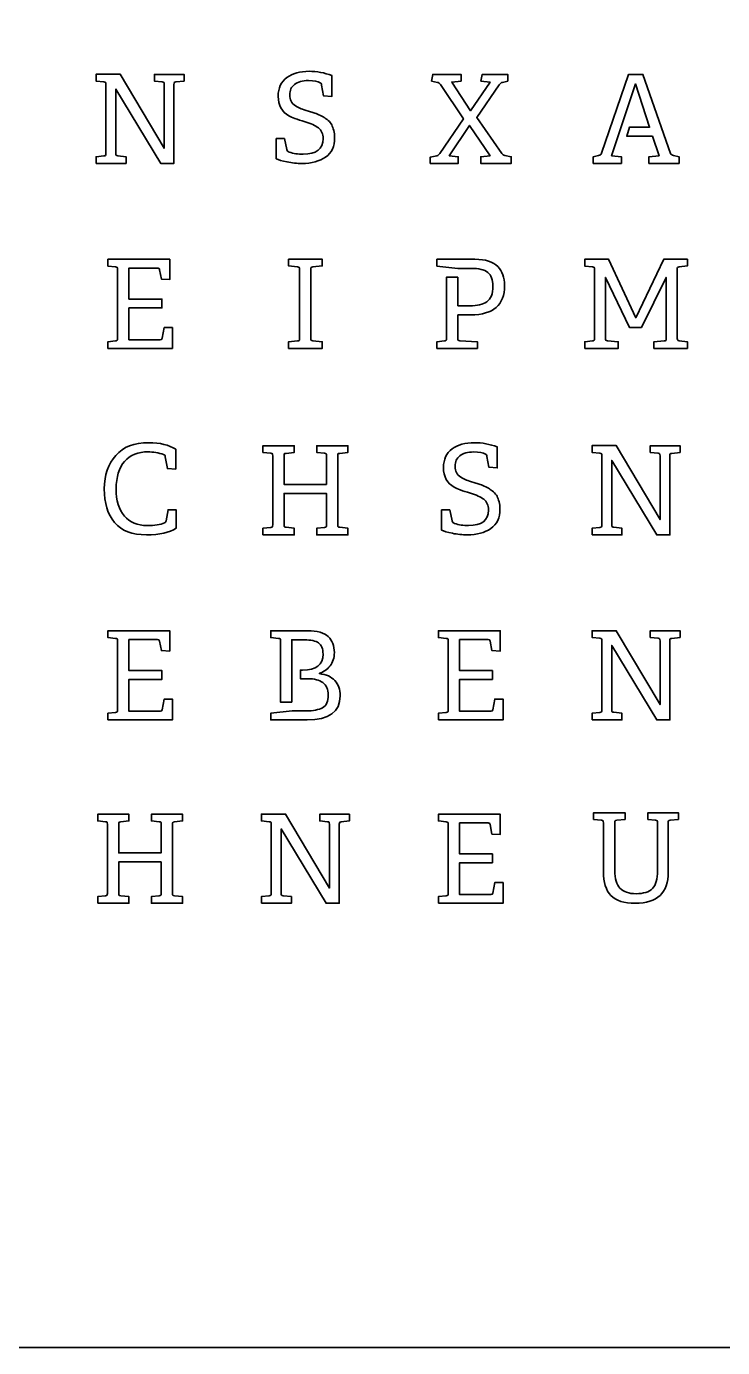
# Model space of a CAD drawing. Header units: inches. Extents: x 0 to 500, y 0 to 500.
# Drawn here: x 134.8 to 266.4, y 0 to 250 of the extents above; entities that cross this region are included whole.
import ezdxf

# ---------------------------------------------------------------- set-up
doc = ezdxf.new("R2010")
doc.units = ezdxf.units.IN
doc.header["$MEASUREMENT"] = 0
doc.layers.add('Layer 1', color=7, linetype='Continuous')

msp = doc.modelspace()

# ---------------------------------------------------------------- linework, layer by layer
at = {"layer": 'Layer 1', "color": 250, "lineweight": 35}
msp.add_lwpolyline([(0, 0), (500, 0), (500, 500), (0, 500), (0, 0)], dxfattribs=at)
for points, knots in [([(147.93, 224.07), (147.93, 224.07), (147.93, 225.33), (147.93, 225.33), (147.93, 225.33), (149.4, 225.49), (149.4, 225.49), (149.55, 225.5), (149.65, 225.54), (149.7, 225.6), (149.75, 225.66), (149.77, 225.78), (149.77, 225.95), (149.77, 225.95), (149.77, 239.04), (149.77, 239.04), (149.77, 239.23), (149.75, 239.35), (149.7, 239.4), (149.65, 239.46), (149.55, 239.49), (149.4, 239.51), (149.4, 239.51), (147.93, 239.67), (147.93, 239.67), (147.93, 239.67), (147.93, 240.95), (147.93, 240.95), (147.93, 240.95), (152.49, 240.95), (152.49, 240.95), (152.49, 240.95), (160.78, 226.96), (160.78, 226.96), (160.78, 226.96), (160.78, 239.04), (160.78, 239.04), (160.78, 239.23), (160.75, 239.35), (160.71, 239.4), (160.66, 239.46), (160.57, 239.49), (160.41, 239.51), (160.41, 239.51), (158.95, 239.67), (158.95, 239.67), (158.95, 239.67), (158.95, 240.93), (158.95, 240.93), (158.95, 240.93), (164.57, 240.93), (164.57, 240.93), (164.57, 240.93), (164.57, 239.67), (164.57, 239.67), (164.57, 239.67), (163.02, 239.49), (163.02, 239.49), (162.84, 239.47), (162.73, 239.44), (162.7, 239.38), (162.66, 239.32), (162.64, 239.21), (162.64, 239.04), (162.64, 239.04), (162.64, 224.07), (162.64, 224.07), (162.64, 224.07), (160.15, 224.07), (160.15, 224.07), (160.15, 224.07), (151.66, 238.15), (151.66, 238.15), (151.66, 238.15), (151.66, 225.98), (151.66, 225.98), (151.66, 225.79), (151.67, 225.67), (151.71, 225.62), (151.75, 225.56), (151.85, 225.53), (152.02, 225.51), (152.02, 225.51), (153.59, 225.33), (153.59, 225.33), (153.59, 225.33), (153.59, 224.07), (153.59, 224.07), (153.59, 224.07), (147.93, 224.07), (147.93, 224.07)], [0, 0, 0, 0, 1, 1, 1, 2, 2, 2, 3, 3, 3, 4, 4, 4, 5, 5, 5, 6, 6, 6, 7, 7, 7, 8, 8, 8, 9, 9, 9, 10, 10, 10, 11, 11, 11, 12, 12, 12, 13, 13, 13, 14, 14, 14, 15, 15, 15, 16, 16, 16, 17, 17, 17, 18, 18, 18, 19, 19, 19, 20, 20, 20, 21, 21, 21, 22, 22, 22, 23, 23, 23, 24, 24, 24, 25, 25, 25, 26, 26, 26, 27, 27, 27, 28, 28, 28, 29, 29, 29, 30, 30, 30, 30]), ([(181.98, 224.95), (181.98, 224.95), (181.98, 228.77), (181.98, 228.77), (181.98, 228.77), (183.53, 228.77), (183.53, 228.77), (183.53, 228.77), (183.98, 226.73), (183.98, 226.73), (184, 226.58), (184.05, 226.47), (184.11, 226.4), (184.17, 226.34), (184.28, 226.28), (184.44, 226.22), (185.23, 225.95), (186.1, 225.82), (187.05, 225.82), (189.58, 225.82), (190.84, 226.8), (190.84, 228.76), (190.84, 229.67), (190.55, 230.35), (189.97, 230.79), (189.4, 231.24), (188.55, 231.62), (187.42, 231.95), (185.9, 232.4), (184.88, 232.77), (184.37, 233.06), (183.03, 233.84), (182.35, 235.07), (182.34, 236.77), (182.34, 238.35), (182.88, 239.54), (183.97, 240.33), (185.06, 241.11), (186.46, 241.51), (188.19, 241.51), (189.65, 241.51), (191.1, 241.24), (192.51, 240.7), (192.51, 240.7), (192.51, 236.75), (192.51, 236.75), (192.51, 236.75), (190.91, 236.88), (190.91, 236.88), (190.91, 236.88), (190.56, 238.86), (190.56, 238.86), (190.5, 239.13), (190.41, 239.29), (190.31, 239.35), (189.85, 239.62), (189.11, 239.75), (188.09, 239.75), (186.91, 239.75), (186.02, 239.51), (185.43, 239.03), (184.83, 238.56), (184.53, 237.9), (184.53, 237.04), (184.53, 236.58), (184.62, 236.18), (184.79, 235.84), (184.96, 235.51), (185.24, 235.23), (185.63, 234.98), (186.03, 234.74), (186.38, 234.56), (186.7, 234.43), (187.02, 234.31), (187.48, 234.15), (188.07, 233.97), (188.07, 233.97), (189.09, 233.66), (189.09, 233.66), (189.31, 233.59), (189.64, 233.46), (190.06, 233.29), (190.49, 233.11), (190.81, 232.94), (191.02, 232.79), (191.23, 232.65), (191.49, 232.45), (191.8, 232.19), (192.11, 231.93), (192.33, 231.66), (192.47, 231.38), (192.61, 231.09), (192.74, 230.74), (192.85, 230.33), (192.97, 229.91), (193.02, 229.47), (193.02, 228.99), (193.02, 227.3), (192.45, 226.06), (191.3, 225.26), (190.15, 224.47), (188.67, 224.07), (186.86, 224.07), (185.9, 224.07), (184.95, 224.17), (184.02, 224.36), (183.09, 224.55), (182.41, 224.75), (181.98, 224.95)], [0, 0, 0, 0, 1, 1, 1, 2, 2, 2, 3, 3, 3, 4, 4, 4, 5, 5, 5, 6, 6, 6, 7, 7, 7, 8, 8, 8, 9, 9, 9, 10, 10, 10, 11, 11, 11, 12, 12, 12, 13, 13, 13, 14, 14, 14, 15, 15, 15, 16, 16, 16, 17, 17, 17, 18, 18, 18, 19, 19, 19, 20, 20, 20, 21, 21, 21, 22, 22, 22, 23, 23, 23, 24, 24, 24, 25, 25, 25, 26, 26, 26, 27, 27, 27, 28, 28, 28, 29, 29, 29, 30, 30, 30, 31, 31, 31, 32, 32, 32, 33, 33, 33, 34, 34, 34, 35, 35, 35, 36, 36, 36, 36]), ([(211.09, 224.07), (211.09, 224.07), (211.09, 225.28), (211.09, 225.28), (211.09, 225.28), (212.33, 225.54), (212.33, 225.54), (212.56, 225.6), (212.75, 225.74), (212.91, 225.98), (212.91, 225.98), (217.37, 232.54), (217.37, 232.54), (217.37, 232.54), (213, 239.02), (213, 239.02), (212.87, 239.22), (212.69, 239.36), (212.44, 239.42), (212.44, 239.42), (211.35, 239.67), (211.35, 239.67), (211.35, 239.67), (211.58, 240.93), (211.58, 240.93), (211.58, 240.93), (216.91, 240.93), (216.91, 240.93), (216.91, 240.93), (216.91, 239.67), (216.91, 239.67), (216.91, 239.67), (215.16, 239.46), (215.16, 239.46), (215.16, 239.46), (218.73, 234.04), (218.73, 234.04), (218.73, 234.04), (222.4, 239.46), (222.4, 239.46), (222.4, 239.46), (220.68, 239.67), (220.68, 239.67), (220.68, 239.67), (220.91, 240.93), (220.91, 240.93), (220.91, 240.93), (225.75, 240.93), (225.75, 240.93), (225.75, 240.93), (225.75, 239.67), (225.75, 239.67), (225.75, 239.67), (224.73, 239.42), (224.73, 239.42), (224.51, 239.37), (224.32, 239.22), (224.15, 238.97), (224.15, 238.97), (219.89, 232.76), (219.89, 232.76), (219.89, 232.76), (224.64, 225.98), (224.64, 225.98), (224.76, 225.77), (224.94, 225.64), (225.2, 225.58), (225.2, 225.58), (226.41, 225.33), (226.41, 225.33), (226.41, 225.33), (226.41, 224.07), (226.41, 224.07), (226.41, 224.07), (220.64, 224.07), (220.64, 224.07), (220.64, 224.07), (220.64, 225.33), (220.64, 225.33), (220.64, 225.33), (222.4, 225.54), (222.4, 225.54), (222.4, 225.54), (218.51, 231.27), (218.51, 231.27), (218.51, 231.27), (214.69, 225.54), (214.69, 225.54), (214.69, 225.54), (216.4, 225.33), (216.4, 225.33), (216.4, 225.33), (216.4, 224.07), (216.4, 224.07), (216.4, 224.07), (211.09, 224.07), (211.09, 224.07)], [0, 0, 0, 0, 1, 1, 1, 2, 2, 2, 3, 3, 3, 4, 4, 4, 5, 5, 5, 6, 6, 6, 7, 7, 7, 8, 8, 8, 9, 9, 9, 10, 10, 10, 11, 11, 11, 12, 12, 12, 13, 13, 13, 14, 14, 14, 15, 15, 15, 16, 16, 16, 17, 17, 17, 18, 18, 18, 19, 19, 19, 20, 20, 20, 21, 21, 21, 22, 22, 22, 23, 23, 23, 24, 24, 24, 25, 25, 25, 26, 26, 26, 27, 27, 27, 28, 28, 28, 29, 29, 29, 30, 30, 30, 31, 31, 31, 32, 32, 32, 32]), ([(241.88, 224.07), (241.88, 224.07), (241.88, 225.31), (241.88, 225.31), (241.88, 225.31), (242.88, 225.56), (242.88, 225.56), (243.19, 225.63), (243.39, 225.78), (243.48, 226), (243.48, 226), (248.59, 240.93), (248.59, 240.93), (248.59, 240.93), (251.3, 240.93), (251.3, 240.93), (251.3, 240.93), (256.51, 225.98), (256.51, 225.98), (256.57, 225.79), (256.76, 225.66), (257.07, 225.58), (257.07, 225.58), (258.12, 225.33), (258.12, 225.33), (258.12, 225.33), (258.12, 224.07), (258.12, 224.07), (258.12, 224.07), (252.43, 224.07), (252.43, 224.07), (252.43, 224.07), (252.43, 225.33), (252.43, 225.33), (252.43, 225.33), (254.34, 225.54), (254.34, 225.54), (254.34, 225.54), (253.08, 229.22), (253.08, 229.22), (253.08, 229.22), (248.24, 229.22), (248.24, 229.22), (248.24, 229.22), (248.75, 230.92), (248.75, 230.92), (248.75, 230.92), (252.57, 230.91), (252.57, 230.91), (252.57, 230.91), (249.87, 239.11), (249.87, 239.11), (249.87, 239.11), (245.36, 225.54), (245.36, 225.54), (245.36, 225.54), (247.24, 225.33), (247.24, 225.33), (247.24, 225.33), (247.24, 224.07), (247.24, 224.07), (247.24, 224.07), (241.88, 224.07), (241.88, 224.07)], [0, 0, 0, 0, 1, 1, 1, 2, 2, 2, 3, 3, 3, 4, 4, 4, 5, 5, 5, 6, 6, 6, 7, 7, 7, 8, 8, 8, 9, 9, 9, 10, 10, 10, 11, 11, 11, 12, 12, 12, 13, 13, 13, 14, 14, 14, 15, 15, 15, 16, 16, 16, 17, 17, 17, 18, 18, 18, 19, 19, 19, 20, 20, 20, 21, 21, 21, 21]), ([(150.15, 189.07), (150.15, 189.07), (150.15, 190.33), (150.15, 190.33), (150.15, 190.33), (151.62, 190.49), (151.62, 190.49), (151.77, 190.5), (151.87, 190.54), (151.92, 190.6), (151.97, 190.66), (151.99, 190.78), (151.99, 190.95), (151.99, 190.95), (151.99, 204.02), (151.99, 204.02), (151.99, 204.21), (151.97, 204.33), (151.92, 204.39), (151.87, 204.44), (151.77, 204.47), (151.62, 204.49), (151.62, 204.49), (150.15, 204.65), (150.15, 204.65), (150.15, 204.65), (150.15, 205.93), (150.15, 205.93), (150.15, 205.93), (161.84, 205.93), (161.84, 205.93), (161.84, 205.93), (161.84, 202.09), (161.84, 202.09), (161.84, 202.09), (160.26, 202.18), (160.26, 202.18), (160.26, 202.18), (159.93, 203.97), (159.93, 203.97), (159.89, 204.18), (159.75, 204.28), (159.53, 204.27), (159.53, 204.27), (154.13, 204.27), (154.13, 204.27), (154.13, 204.27), (154.13, 198.4), (154.13, 198.4), (154.13, 198.4), (160.35, 198.4), (160.35, 198.4), (160.35, 198.4), (160.35, 196.73), (160.35, 196.73), (160.35, 196.73), (154.13, 196.73), (154.13, 196.73), (154.13, 196.73), (154.13, 190.72), (154.13, 190.72), (154.13, 190.72), (160.05, 190.72), (160.05, 190.72), (160.26, 190.72), (160.39, 190.8), (160.42, 190.98), (160.42, 190.98), (160.79, 193), (160.79, 193), (160.79, 193), (162.35, 193), (162.35, 193), (162.35, 193), (162.35, 189.07), (162.35, 189.07), (162.35, 189.07), (150.15, 189.07), (150.15, 189.07)], [0, 0, 0, 0, 1, 1, 1, 2, 2, 2, 3, 3, 3, 4, 4, 4, 5, 5, 5, 6, 6, 6, 7, 7, 7, 8, 8, 8, 9, 9, 9, 10, 10, 10, 11, 11, 11, 12, 12, 12, 13, 13, 13, 14, 14, 14, 15, 15, 15, 16, 16, 16, 17, 17, 17, 18, 18, 18, 19, 19, 19, 20, 20, 20, 21, 21, 21, 22, 22, 22, 23, 23, 23, 24, 24, 24, 25, 25, 25, 26, 26, 26, 26]), ([(184.31, 189.07), (184.31, 189.07), (184.31, 190.33), (184.31, 190.33), (184.31, 190.33), (186, 190.49), (186, 190.49), (186.16, 190.5), (186.26, 190.54), (186.31, 190.59), (186.35, 190.64), (186.38, 190.76), (186.38, 190.95), (186.38, 190.95), (186.38, 204.04), (186.38, 204.04), (186.38, 204.23), (186.35, 204.35), (186.31, 204.4), (186.26, 204.46), (186.16, 204.49), (186, 204.51), (186, 204.51), (184.31, 204.67), (184.31, 204.67), (184.31, 204.67), (184.31, 205.93), (184.31, 205.93), (184.31, 205.93), (190.69, 205.93), (190.69, 205.93), (190.69, 205.93), (190.69, 204.67), (190.69, 204.67), (190.69, 204.67), (188.89, 204.49), (188.89, 204.49), (188.71, 204.47), (188.61, 204.43), (188.57, 204.38), (188.53, 204.32), (188.51, 204.21), (188.51, 204.04), (188.51, 204.04), (188.51, 190.98), (188.51, 190.98), (188.51, 190.79), (188.53, 190.67), (188.57, 190.62), (188.62, 190.56), (188.72, 190.53), (188.89, 190.51), (188.89, 190.51), (190.69, 190.33), (190.69, 190.33), (190.69, 190.33), (190.69, 189.07), (190.69, 189.07), (190.69, 189.07), (184.31, 189.07), (184.31, 189.07)], [0, 0, 0, 0, 1, 1, 1, 2, 2, 2, 3, 3, 3, 4, 4, 4, 5, 5, 5, 6, 6, 6, 7, 7, 7, 8, 8, 8, 9, 9, 9, 10, 10, 10, 11, 11, 11, 12, 12, 12, 13, 13, 13, 14, 14, 14, 15, 15, 15, 16, 16, 16, 17, 17, 17, 18, 18, 18, 19, 19, 19, 20, 20, 20, 20]), ([(216.31, 202.57), (216.31, 202.57), (214.19, 202.57), (214.19, 202.57), (214.19, 202.57), (214.19, 190.95), (214.19, 190.95), (214.19, 190.78), (214.17, 190.66), (214.12, 190.6), (214.07, 190.54), (213.97, 190.5), (213.81, 190.49), (213.81, 190.49), (212.35, 190.33), (212.35, 190.33), (212.35, 190.33), (212.35, 189.07), (212.35, 189.07), (212.35, 189.07), (220.01, 189.07), (220.01, 189.07), (220.01, 189.07), (220.01, 190.33), (220.01, 190.33), (220.01, 190.33), (216.68, 190.51), (216.68, 190.51), (216.51, 190.53), (216.4, 190.56), (216.36, 190.62), (216.32, 190.67), (216.31, 190.79), (216.31, 190.98), (216.31, 190.98), (216.31, 195.42), (216.31, 195.42), (216.31, 195.42), (218.77, 195.42), (218.77, 195.42), (223.03, 195.43), (225.15, 197.28), (225.15, 200.97), (225.15, 202.46), (224.72, 203.66), (223.85, 204.57), (222.98, 205.48), (221.55, 205.93), (219.54, 205.93), (219.54, 205.93), (212.35, 205.93), (212.35, 205.93), (212.35, 205.93), (212.35, 204.65), (212.35, 204.65), (212.35, 204.65), (216.31, 204.22), (216.31, 204.22), (216.31, 204.22), (218.89, 204.22), (218.89, 204.22), (220.27, 204.22), (221.3, 203.96), (221.96, 203.45), (222.62, 202.93), (222.95, 202.07), (222.95, 200.87), (222.95, 199.4), (222.56, 198.41), (221.8, 197.9), (221.04, 197.38), (219.97, 197.13), (218.59, 197.13), (218.59, 197.13), (216.31, 197.13), (216.31, 197.13), (216.31, 197.13), (216.31, 202.57), (216.31, 202.57)], [0, 0, 0, 0, 1, 1, 1, 2, 2, 2, 3, 3, 3, 4, 4, 4, 5, 5, 5, 6, 6, 6, 7, 7, 7, 8, 8, 8, 9, 9, 9, 10, 10, 10, 11, 11, 11, 12, 12, 12, 13, 13, 13, 14, 14, 14, 15, 15, 15, 16, 16, 16, 17, 17, 17, 18, 18, 18, 19, 19, 19, 20, 20, 20, 21, 21, 21, 22, 22, 22, 23, 23, 23, 24, 24, 24, 25, 25, 25, 26, 26, 26, 26]), ([(240.29, 189.07), (240.29, 189.07), (240.29, 190.33), (240.29, 190.33), (240.29, 190.33), (241.76, 190.49), (241.76, 190.49), (241.91, 190.5), (242.01, 190.54), (242.06, 190.6), (242.11, 190.66), (242.13, 190.78), (242.13, 190.95), (242.13, 190.95), (242.13, 204.02), (242.13, 204.02), (242.13, 204.21), (242.11, 204.33), (242.06, 204.39), (242.01, 204.44), (241.91, 204.47), (241.76, 204.49), (241.76, 204.49), (240.29, 204.65), (240.29, 204.65), (240.29, 204.65), (240.29, 205.93), (240.29, 205.93), (240.29, 205.93), (244.81, 205.93), (244.81, 205.93), (244.81, 205.93), (249.93, 194.87), (249.93, 194.87), (249.93, 194.87), (255.24, 205.93), (255.24, 205.93), (255.24, 205.93), (259.71, 205.93), (259.71, 205.93), (259.71, 205.93), (259.71, 204.67), (259.71, 204.67), (259.71, 204.67), (258.15, 204.49), (258.15, 204.49), (257.98, 204.47), (257.87, 204.44), (257.83, 204.38), (257.79, 204.32), (257.78, 204.21), (257.78, 204.04), (257.78, 204.04), (257.78, 190.95), (257.78, 190.95), (257.78, 190.69), (257.9, 190.54), (258.15, 190.51), (258.15, 190.51), (259.71, 190.33), (259.71, 190.33), (259.71, 190.33), (259.71, 189.07), (259.71, 189.07), (259.71, 189.07), (253.38, 189.07), (253.38, 189.07), (253.38, 189.07), (253.38, 190.33), (253.38, 190.33), (253.38, 190.33), (255.31, 190.49), (255.31, 190.49), (255.46, 190.5), (255.56, 190.54), (255.61, 190.59), (255.66, 190.64), (255.68, 190.76), (255.68, 190.95), (255.68, 190.95), (255.68, 202.51), (255.68, 202.51), (255.68, 202.51), (251, 193.03), (251, 193.03), (251, 193.03), (248.74, 193.03), (248.74, 193.03), (248.74, 193.03), (244.22, 202.49), (244.22, 202.49), (244.22, 202.49), (244.22, 190.98), (244.22, 190.98), (244.22, 190.79), (244.24, 190.67), (244.28, 190.62), (244.32, 190.56), (244.43, 190.53), (244.6, 190.51), (244.6, 190.51), (246.63, 190.33), (246.63, 190.33), (246.63, 190.33), (246.63, 189.07), (246.63, 189.07), (246.63, 189.07), (240.29, 189.07), (240.29, 189.07)], [0, 0, 0, 0, 1, 1, 1, 2, 2, 2, 3, 3, 3, 4, 4, 4, 5, 5, 5, 6, 6, 6, 7, 7, 7, 8, 8, 8, 9, 9, 9, 10, 10, 10, 11, 11, 11, 12, 12, 12, 13, 13, 13, 14, 14, 14, 15, 15, 15, 16, 16, 16, 17, 17, 17, 18, 18, 18, 19, 19, 19, 20, 20, 20, 21, 21, 21, 22, 22, 22, 23, 23, 23, 24, 24, 24, 25, 25, 25, 26, 26, 26, 27, 27, 27, 28, 28, 28, 29, 29, 29, 30, 30, 30, 31, 31, 31, 32, 32, 32, 33, 33, 33, 34, 34, 34, 35, 35, 35, 36, 36, 36, 36]), ([(149.47, 162.5), (149.47, 165.12), (150.19, 167.23), (151.63, 168.83), (153.06, 170.43), (155.13, 171.23), (157.84, 171.23), (160, 171.23), (161.71, 170.81), (162.98, 169.98), (162.98, 169.98), (162.98, 166.25), (162.98, 166.25), (162.98, 166.25), (161.4, 166.34), (161.4, 166.34), (161.4, 166.34), (161, 168.56), (161, 168.56), (160.97, 168.8), (160.87, 168.94), (160.69, 168.98), (159.7, 169.32), (158.72, 169.5), (157.74, 169.5), (155.87, 169.5), (154.4, 168.89), (153.32, 167.68), (152.25, 166.47), (151.71, 164.74), (151.71, 162.5), (151.71, 160.26), (152.23, 158.55), (153.26, 157.35), (154.29, 156.15), (155.73, 155.55), (157.58, 155.55), (158.98, 155.55), (160.06, 155.71), (160.84, 156.04), (161.03, 156.1), (161.14, 156.24), (161.16, 156.45), (161.16, 156.45), (161.53, 158.55), (161.53, 158.55), (161.53, 158.55), (163.03, 158.55), (163.03, 158.55), (163.03, 158.55), (163.03, 155.04), (163.03, 155.04), (161.78, 154.21), (159.92, 153.79), (157.44, 153.79), (154.73, 153.79), (152.72, 154.57), (151.42, 156.12), (150.12, 157.68), (149.47, 159.8), (149.47, 162.5)], [0, 0, 0, 0, 1, 1, 1, 2, 2, 2, 3, 3, 3, 4, 4, 4, 5, 5, 5, 6, 6, 6, 7, 7, 7, 8, 8, 8, 9, 9, 9, 10, 10, 10, 11, 11, 11, 12, 12, 12, 13, 13, 13, 14, 14, 14, 15, 15, 15, 16, 16, 16, 17, 17, 17, 18, 18, 18, 19, 19, 19, 20, 20, 20, 20]), ([(179.47, 153.79), (179.47, 153.79), (179.47, 155.05), (179.47, 155.05), (179.47, 155.05), (180.93, 155.21), (180.93, 155.21), (181.09, 155.23), (181.19, 155.27), (181.24, 155.33), (181.29, 155.39), (181.31, 155.51), (181.31, 155.68), (181.31, 155.68), (181.31, 168.76), (181.31, 168.76), (181.31, 168.95), (181.29, 169.07), (181.24, 169.13), (181.19, 169.18), (181.09, 169.22), (180.93, 169.23), (180.93, 169.23), (179.47, 169.39), (179.47, 169.39), (179.47, 169.39), (179.47, 170.66), (179.47, 170.66), (179.47, 170.66), (185.38, 170.66), (185.38, 170.66), (185.38, 170.66), (185.38, 169.39), (185.38, 169.39), (185.38, 169.39), (183.83, 169.21), (183.83, 169.21), (183.65, 169.2), (183.54, 169.16), (183.5, 169.1), (183.47, 169.05), (183.45, 168.93), (183.45, 168.76), (183.45, 168.76), (183.45, 163.32), (183.45, 163.32), (183.45, 163.32), (191.47, 163.32), (191.47, 163.32), (191.47, 163.32), (191.47, 168.76), (191.47, 168.76), (191.47, 168.95), (191.44, 169.07), (191.39, 169.13), (191.34, 169.18), (191.24, 169.22), (191.09, 169.23), (191.09, 169.23), (189.62, 169.39), (189.62, 169.39), (189.62, 169.39), (189.62, 170.66), (189.62, 170.66), (189.62, 170.66), (195.53, 170.66), (195.53, 170.66), (195.53, 170.66), (195.53, 169.39), (195.53, 169.39), (195.53, 169.39), (193.98, 169.21), (193.98, 169.21), (193.8, 169.2), (193.69, 169.16), (193.65, 169.1), (193.62, 169.05), (193.6, 168.93), (193.6, 168.76), (193.6, 168.76), (193.6, 155.7), (193.6, 155.7), (193.6, 155.51), (193.62, 155.39), (193.65, 155.34), (193.69, 155.29), (193.8, 155.25), (193.98, 155.24), (193.98, 155.24), (195.53, 155.05), (195.53, 155.05), (195.53, 155.05), (195.53, 153.79), (195.53, 153.79), (195.53, 153.79), (189.62, 153.79), (189.62, 153.79), (189.62, 153.79), (189.62, 155.05), (189.62, 155.05), (189.62, 155.05), (191.09, 155.21), (191.09, 155.21), (191.24, 155.23), (191.34, 155.27), (191.39, 155.33), (191.44, 155.39), (191.47, 155.51), (191.47, 155.68), (191.47, 155.68), (191.47, 161.64), (191.47, 161.64), (191.47, 161.64), (183.45, 161.64), (183.45, 161.64), (183.45, 161.64), (183.45, 155.7), (183.45, 155.7), (183.45, 155.51), (183.47, 155.39), (183.5, 155.34), (183.54, 155.29), (183.65, 155.25), (183.83, 155.24), (183.83, 155.24), (185.38, 155.05), (185.38, 155.05), (185.38, 155.05), (185.38, 153.79), (185.38, 153.79), (185.38, 153.79), (179.47, 153.79), (179.47, 153.79)], [0, 0, 0, 0, 1, 1, 1, 2, 2, 2, 3, 3, 3, 4, 4, 4, 5, 5, 5, 6, 6, 6, 7, 7, 7, 8, 8, 8, 9, 9, 9, 10, 10, 10, 11, 11, 11, 12, 12, 12, 13, 13, 13, 14, 14, 14, 15, 15, 15, 16, 16, 16, 17, 17, 17, 18, 18, 18, 19, 19, 19, 20, 20, 20, 21, 21, 21, 22, 22, 22, 23, 23, 23, 24, 24, 24, 25, 25, 25, 26, 26, 26, 27, 27, 27, 28, 28, 28, 29, 29, 29, 30, 30, 30, 31, 31, 31, 32, 32, 32, 33, 33, 33, 34, 34, 34, 35, 35, 35, 36, 36, 36, 37, 37, 37, 38, 38, 38, 39, 39, 39, 40, 40, 40, 41, 41, 41, 42, 42, 42, 43, 43, 43, 44, 44, 44, 44]), ([(213.23, 154.68), (213.23, 154.68), (213.23, 158.5), (213.23, 158.5), (213.23, 158.5), (214.78, 158.5), (214.78, 158.5), (214.78, 158.5), (215.23, 156.45), (215.23, 156.45), (215.25, 156.3), (215.3, 156.19), (215.36, 156.13), (215.42, 156.07), (215.53, 156.01), (215.69, 155.95), (216.48, 155.68), (217.35, 155.55), (218.3, 155.55), (220.82, 155.55), (222.09, 156.52), (222.09, 158.48), (222.09, 159.4), (221.8, 160.08), (221.22, 160.52), (220.65, 160.96), (219.8, 161.35), (218.67, 161.68), (217.15, 162.12), (216.13, 162.49), (215.62, 162.79), (214.27, 163.56), (213.6, 164.8), (213.59, 166.5), (213.59, 168.08), (214.13, 169.26), (215.22, 170.05), (216.31, 170.84), (217.71, 171.23), (219.44, 171.23), (220.9, 171.23), (222.35, 170.96), (223.76, 170.42), (223.76, 170.42), (223.76, 166.47), (223.76, 166.47), (223.76, 166.47), (222.16, 166.61), (222.16, 166.61), (222.16, 166.61), (221.81, 168.59), (221.81, 168.59), (221.75, 168.85), (221.66, 169.01), (221.56, 169.07), (221.1, 169.34), (220.36, 169.47), (219.34, 169.47), (218.16, 169.47), (217.27, 169.23), (216.68, 168.76), (216.08, 168.28), (215.78, 167.62), (215.78, 166.77), (215.78, 166.3), (215.87, 165.9), (216.04, 165.57), (216.21, 165.24), (216.49, 164.95), (216.88, 164.71), (217.28, 164.46), (217.63, 164.28), (217.95, 164.16), (218.27, 164.03), (218.73, 163.88), (219.32, 163.69), (219.32, 163.69), (220.34, 163.38), (220.34, 163.38), (220.56, 163.31), (220.89, 163.19), (221.31, 163.01), (221.74, 162.83), (222.06, 162.67), (222.27, 162.52), (222.48, 162.37), (222.74, 162.17), (223.05, 161.91), (223.36, 161.65), (223.58, 161.38), (223.72, 161.1), (223.86, 160.82), (223.99, 160.47), (224.1, 160.05), (224.22, 159.64), (224.27, 159.19), (224.27, 158.72), (224.27, 157.03), (223.7, 155.78), (222.55, 154.99), (221.4, 154.19), (219.92, 153.79), (218.11, 153.79), (217.15, 153.79), (216.2, 153.89), (215.27, 154.08), (214.34, 154.28), (213.66, 154.48), (213.23, 154.68)], [0, 0, 0, 0, 1, 1, 1, 2, 2, 2, 3, 3, 3, 4, 4, 4, 5, 5, 5, 6, 6, 6, 7, 7, 7, 8, 8, 8, 9, 9, 9, 10, 10, 10, 11, 11, 11, 12, 12, 12, 13, 13, 13, 14, 14, 14, 15, 15, 15, 16, 16, 16, 17, 17, 17, 18, 18, 18, 19, 19, 19, 20, 20, 20, 21, 21, 21, 22, 22, 22, 23, 23, 23, 24, 24, 24, 25, 25, 25, 26, 26, 26, 27, 27, 27, 28, 28, 28, 29, 29, 29, 30, 30, 30, 31, 31, 31, 32, 32, 32, 33, 33, 33, 34, 34, 34, 35, 35, 35, 36, 36, 36, 36]), ([(241.68, 153.79), (241.68, 153.79), (241.68, 155.05), (241.68, 155.05), (241.68, 155.05), (243.15, 155.21), (243.15, 155.21), (243.3, 155.23), (243.4, 155.27), (243.45, 155.33), (243.5, 155.39), (243.52, 155.5), (243.52, 155.68), (243.52, 155.68), (243.52, 168.76), (243.52, 168.76), (243.52, 168.95), (243.5, 169.07), (243.45, 169.13), (243.4, 169.18), (243.3, 169.22), (243.15, 169.23), (243.15, 169.23), (241.68, 169.39), (241.68, 169.39), (241.68, 169.39), (241.68, 170.67), (241.68, 170.67), (241.68, 170.67), (246.24, 170.67), (246.24, 170.67), (246.24, 170.67), (254.53, 156.68), (254.53, 156.68), (254.53, 156.68), (254.53, 168.76), (254.53, 168.76), (254.53, 168.95), (254.5, 169.07), (254.46, 169.13), (254.41, 169.18), (254.32, 169.22), (254.16, 169.23), (254.16, 169.23), (252.69, 169.39), (252.69, 169.39), (252.69, 169.39), (252.69, 170.66), (252.69, 170.66), (252.69, 170.66), (258.32, 170.66), (258.32, 170.66), (258.32, 170.66), (258.32, 169.39), (258.32, 169.39), (258.32, 169.39), (256.77, 169.21), (256.77, 169.21), (256.59, 169.2), (256.48, 169.16), (256.45, 169.1), (256.41, 169.04), (256.39, 168.93), (256.39, 168.76), (256.39, 168.76), (256.39, 153.79), (256.39, 153.79), (256.39, 153.79), (253.9, 153.79), (253.9, 153.79), (253.9, 153.79), (245.41, 167.88), (245.41, 167.88), (245.41, 167.88), (245.41, 155.7), (245.41, 155.7), (245.41, 155.51), (245.43, 155.39), (245.46, 155.34), (245.5, 155.29), (245.6, 155.25), (245.77, 155.24), (245.77, 155.24), (247.34, 155.05), (247.34, 155.05), (247.34, 155.05), (247.34, 153.79), (247.34, 153.79), (247.34, 153.79), (241.68, 153.79), (241.68, 153.79)], [0, 0, 0, 0, 1, 1, 1, 2, 2, 2, 3, 3, 3, 4, 4, 4, 5, 5, 5, 6, 6, 6, 7, 7, 7, 8, 8, 8, 9, 9, 9, 10, 10, 10, 11, 11, 11, 12, 12, 12, 13, 13, 13, 14, 14, 14, 15, 15, 15, 16, 16, 16, 17, 17, 17, 18, 18, 18, 19, 19, 19, 20, 20, 20, 21, 21, 21, 22, 22, 22, 23, 23, 23, 24, 24, 24, 25, 25, 25, 26, 26, 26, 27, 27, 27, 28, 28, 28, 29, 29, 29, 30, 30, 30, 30]), ([(150.15, 118.78), (150.15, 118.78), (150.15, 120.04), (150.15, 120.04), (150.15, 120.04), (151.62, 120.19), (151.62, 120.19), (151.77, 120.21), (151.87, 120.25), (151.92, 120.31), (151.97, 120.37), (151.99, 120.49), (151.99, 120.66), (151.99, 120.66), (151.99, 133.73), (151.99, 133.73), (151.99, 133.92), (151.97, 134.04), (151.92, 134.09), (151.87, 134.14), (151.77, 134.18), (151.62, 134.19), (151.62, 134.19), (150.15, 134.35), (150.15, 134.35), (150.15, 134.35), (150.15, 135.64), (150.15, 135.64), (150.15, 135.64), (161.84, 135.64), (161.84, 135.64), (161.84, 135.64), (161.84, 131.79), (161.84, 131.79), (161.84, 131.79), (160.26, 131.88), (160.26, 131.88), (160.26, 131.88), (159.93, 133.68), (159.93, 133.68), (159.88, 133.89), (159.75, 133.98), (159.53, 133.98), (159.53, 133.98), (154.13, 133.98), (154.13, 133.98), (154.13, 133.98), (154.13, 128.11), (154.13, 128.11), (154.13, 128.11), (160.35, 128.11), (160.35, 128.11), (160.35, 128.11), (160.35, 126.44), (160.35, 126.44), (160.35, 126.44), (154.13, 126.44), (154.13, 126.44), (154.13, 126.44), (154.13, 120.42), (154.13, 120.42), (154.13, 120.42), (160.05, 120.42), (160.05, 120.42), (160.26, 120.42), (160.39, 120.51), (160.42, 120.68), (160.42, 120.68), (160.79, 122.71), (160.79, 122.71), (160.79, 122.71), (162.35, 122.71), (162.35, 122.71), (162.35, 122.71), (162.35, 118.78), (162.35, 118.78), (162.35, 118.78), (150.15, 118.78), (150.15, 118.78)], [0, 0, 0, 0, 1, 1, 1, 2, 2, 2, 3, 3, 3, 4, 4, 4, 5, 5, 5, 6, 6, 6, 7, 7, 7, 8, 8, 8, 9, 9, 9, 10, 10, 10, 11, 11, 11, 12, 12, 12, 13, 13, 13, 14, 14, 14, 15, 15, 15, 16, 16, 16, 17, 17, 17, 18, 18, 18, 19, 19, 19, 20, 20, 20, 21, 21, 21, 22, 22, 22, 23, 23, 23, 24, 24, 24, 25, 25, 25, 26, 26, 26, 26]), ([(184.91, 122.13), (184.91, 122.13), (182.79, 122.13), (182.79, 122.13), (182.79, 122.13), (182.79, 133.73), (182.79, 133.73), (182.79, 133.92), (182.76, 134.04), (182.72, 134.09), (182.67, 134.14), (182.57, 134.18), (182.41, 134.19), (182.41, 134.19), (180.95, 134.35), (180.95, 134.35), (180.95, 134.35), (180.95, 135.64), (180.95, 135.64), (180.95, 135.64), (187.88, 135.64), (187.88, 135.64), (189.74, 135.64), (191.06, 135.27), (191.82, 134.53), (192.58, 133.79), (192.96, 132.78), (192.96, 131.51), (192.96, 130.49), (192.69, 129.64), (192.14, 128.99), (191.6, 128.33), (190.93, 127.86), (190.13, 127.6), (190.13, 127.6), (190.13, 127.53), (190.13, 127.53), (191.43, 127.38), (192.41, 126.94), (193.07, 126.21), (193.72, 125.49), (194.05, 124.53), (194.05, 123.33), (194.05, 120.29), (191.98, 118.78), (187.82, 118.78), (187.82, 118.78), (180.95, 118.78), (180.95, 118.78), (180.95, 118.78), (180.95, 120.04), (180.95, 120.04), (180.95, 120.04), (185, 120.48), (185, 120.48), (185, 120.48), (187.57, 120.48), (187.57, 120.48), (188.96, 120.48), (190.02, 120.68), (190.74, 121.08), (191.46, 121.48), (191.82, 122.28), (191.82, 123.48), (191.82, 124.55), (191.47, 125.33), (190.78, 125.83), (190.09, 126.32), (189.18, 126.57), (188.03, 126.57), (188.03, 126.57), (186.56, 126.57), (186.56, 126.57), (186.56, 126.57), (186.56, 128.2), (186.56, 128.2), (186.56, 128.2), (186.95, 128.2), (186.95, 128.2), (189.53, 128.2), (190.82, 129.21), (190.82, 131.24), (190.82, 132.26), (190.54, 132.96), (189.98, 133.35), (189.42, 133.73), (188.53, 133.93), (187.31, 133.93), (187.31, 133.93), (184.91, 133.93), (184.91, 133.93), (184.91, 133.93), (184.91, 122.13), (184.91, 122.13)], [0, 0, 0, 0, 1, 1, 1, 2, 2, 2, 3, 3, 3, 4, 4, 4, 5, 5, 5, 6, 6, 6, 7, 7, 7, 8, 8, 8, 9, 9, 9, 10, 10, 10, 11, 11, 11, 12, 12, 12, 13, 13, 13, 14, 14, 14, 15, 15, 15, 16, 16, 16, 17, 17, 17, 18, 18, 18, 19, 19, 19, 20, 20, 20, 21, 21, 21, 22, 22, 22, 23, 23, 23, 24, 24, 24, 25, 25, 25, 26, 26, 26, 27, 27, 27, 28, 28, 28, 29, 29, 29, 30, 30, 30, 31, 31, 31, 31]), ([(212.65, 118.78), (212.65, 118.78), (212.65, 120.04), (212.65, 120.04), (212.65, 120.04), (214.12, 120.19), (214.12, 120.19), (214.27, 120.21), (214.37, 120.25), (214.42, 120.31), (214.47, 120.37), (214.49, 120.49), (214.49, 120.66), (214.49, 120.66), (214.49, 133.73), (214.49, 133.73), (214.49, 133.92), (214.47, 134.04), (214.42, 134.09), (214.37, 134.14), (214.27, 134.18), (214.12, 134.19), (214.12, 134.19), (212.65, 134.35), (212.65, 134.35), (212.65, 134.35), (212.65, 135.64), (212.65, 135.64), (212.65, 135.64), (224.34, 135.64), (224.34, 135.64), (224.34, 135.64), (224.34, 131.79), (224.34, 131.79), (224.34, 131.79), (222.76, 131.88), (222.76, 131.88), (222.76, 131.88), (222.43, 133.68), (222.43, 133.68), (222.38, 133.89), (222.25, 133.98), (222.03, 133.98), (222.03, 133.98), (216.63, 133.98), (216.63, 133.98), (216.63, 133.98), (216.63, 128.11), (216.63, 128.11), (216.63, 128.11), (222.85, 128.11), (222.85, 128.11), (222.85, 128.11), (222.85, 126.44), (222.85, 126.44), (222.85, 126.44), (216.63, 126.44), (216.63, 126.44), (216.63, 126.44), (216.63, 120.42), (216.63, 120.42), (216.63, 120.42), (222.55, 120.42), (222.55, 120.42), (222.76, 120.42), (222.89, 120.51), (222.92, 120.69), (222.92, 120.69), (223.29, 122.71), (223.29, 122.71), (223.29, 122.71), (224.85, 122.71), (224.85, 122.71), (224.85, 122.71), (224.85, 118.78), (224.85, 118.78), (224.85, 118.78), (212.65, 118.78), (212.65, 118.78)], [0, 0, 0, 0, 1, 1, 1, 2, 2, 2, 3, 3, 3, 4, 4, 4, 5, 5, 5, 6, 6, 6, 7, 7, 7, 8, 8, 8, 9, 9, 9, 10, 10, 10, 11, 11, 11, 12, 12, 12, 13, 13, 13, 14, 14, 14, 15, 15, 15, 16, 16, 16, 17, 17, 17, 18, 18, 18, 19, 19, 19, 20, 20, 20, 21, 21, 21, 22, 22, 22, 23, 23, 23, 24, 24, 24, 25, 25, 25, 26, 26, 26, 26]), ([(241.68, 118.78), (241.68, 118.78), (241.68, 120.04), (241.68, 120.04), (241.68, 120.04), (243.15, 120.19), (243.15, 120.19), (243.3, 120.21), (243.4, 120.25), (243.45, 120.31), (243.5, 120.37), (243.52, 120.49), (243.52, 120.66), (243.52, 120.66), (243.52, 133.75), (243.52, 133.75), (243.52, 133.93), (243.5, 134.06), (243.45, 134.11), (243.4, 134.17), (243.3, 134.2), (243.15, 134.21), (243.15, 134.21), (241.68, 134.38), (241.68, 134.38), (241.68, 134.38), (241.68, 135.66), (241.68, 135.66), (241.68, 135.66), (246.24, 135.66), (246.24, 135.66), (246.24, 135.66), (254.53, 121.66), (254.53, 121.66), (254.53, 121.66), (254.53, 133.75), (254.53, 133.75), (254.53, 133.93), (254.5, 134.06), (254.46, 134.11), (254.41, 134.17), (254.32, 134.2), (254.16, 134.21), (254.16, 134.21), (252.69, 134.38), (252.69, 134.38), (252.69, 134.38), (252.69, 135.64), (252.69, 135.64), (252.69, 135.64), (258.32, 135.64), (258.32, 135.64), (258.32, 135.64), (258.32, 134.38), (258.32, 134.38), (258.32, 134.38), (256.77, 134.19), (256.77, 134.19), (256.59, 134.18), (256.48, 134.14), (256.45, 134.09), (256.41, 134.03), (256.39, 133.91), (256.39, 133.75), (256.39, 133.75), (256.39, 118.78), (256.39, 118.78), (256.39, 118.78), (253.9, 118.78), (253.9, 118.78), (253.9, 118.78), (245.41, 132.86), (245.41, 132.86), (245.41, 132.86), (245.41, 120.68), (245.41, 120.68), (245.41, 120.49), (245.43, 120.37), (245.46, 120.32), (245.5, 120.27), (245.6, 120.23), (245.77, 120.22), (245.77, 120.22), (247.34, 120.04), (247.34, 120.04), (247.34, 120.04), (247.34, 118.78), (247.34, 118.78), (247.34, 118.78), (241.68, 118.78), (241.68, 118.78)], [0, 0, 0, 0, 1, 1, 1, 2, 2, 2, 3, 3, 3, 4, 4, 4, 5, 5, 5, 6, 6, 6, 7, 7, 7, 8, 8, 8, 9, 9, 9, 10, 10, 10, 11, 11, 11, 12, 12, 12, 13, 13, 13, 14, 14, 14, 15, 15, 15, 16, 16, 16, 17, 17, 17, 18, 18, 18, 19, 19, 19, 20, 20, 20, 21, 21, 21, 22, 22, 22, 23, 23, 23, 24, 24, 24, 25, 25, 25, 26, 26, 26, 27, 27, 27, 28, 28, 28, 29, 29, 29, 30, 30, 30, 30]), ([(148.22, 84.07), (148.22, 84.07), (148.22, 85.33), (148.22, 85.33), (148.22, 85.33), (149.68, 85.49), (149.68, 85.49), (149.84, 85.5), (149.94, 85.54), (149.99, 85.6), (150.04, 85.66), (150.06, 85.78), (150.06, 85.95), (150.06, 85.95), (150.06, 99.04), (150.06, 99.04), (150.06, 99.23), (150.04, 99.35), (149.99, 99.4), (149.94, 99.46), (149.84, 99.49), (149.68, 99.51), (149.68, 99.51), (148.22, 99.67), (148.22, 99.67), (148.22, 99.67), (148.22, 100.93), (148.22, 100.93), (148.22, 100.93), (154.13, 100.93), (154.13, 100.93), (154.13, 100.93), (154.13, 99.67), (154.13, 99.67), (154.13, 99.67), (152.58, 99.49), (152.58, 99.49), (152.4, 99.47), (152.29, 99.43), (152.25, 99.38), (152.22, 99.32), (152.2, 99.21), (152.2, 99.04), (152.2, 99.04), (152.2, 93.59), (152.2, 93.59), (152.2, 93.59), (160.22, 93.59), (160.22, 93.59), (160.22, 93.59), (160.22, 99.04), (160.22, 99.04), (160.22, 99.23), (160.19, 99.35), (160.14, 99.4), (160.09, 99.46), (159.99, 99.49), (159.84, 99.51), (159.84, 99.51), (158.37, 99.67), (158.37, 99.67), (158.37, 99.67), (158.37, 100.93), (158.37, 100.93), (158.37, 100.93), (164.28, 100.93), (164.28, 100.93), (164.28, 100.93), (164.28, 99.67), (164.28, 99.67), (164.28, 99.67), (162.73, 99.49), (162.73, 99.49), (162.55, 99.47), (162.44, 99.43), (162.4, 99.38), (162.37, 99.32), (162.35, 99.21), (162.35, 99.04), (162.35, 99.04), (162.35, 85.98), (162.35, 85.98), (162.35, 85.79), (162.37, 85.67), (162.4, 85.61), (162.44, 85.56), (162.55, 85.53), (162.73, 85.51), (162.73, 85.51), (164.28, 85.33), (164.28, 85.33), (164.28, 85.33), (164.28, 84.07), (164.28, 84.07), (164.28, 84.07), (158.37, 84.07), (158.37, 84.07), (158.37, 84.07), (158.37, 85.33), (158.37, 85.33), (158.37, 85.33), (159.84, 85.49), (159.84, 85.49), (159.99, 85.5), (160.09, 85.54), (160.14, 85.6), (160.19, 85.66), (160.22, 85.78), (160.22, 85.95), (160.22, 85.95), (160.22, 91.91), (160.22, 91.91), (160.22, 91.91), (152.2, 91.91), (152.2, 91.91), (152.2, 91.91), (152.2, 85.98), (152.2, 85.98), (152.2, 85.79), (152.22, 85.67), (152.25, 85.61), (152.29, 85.56), (152.4, 85.53), (152.58, 85.51), (152.58, 85.51), (154.13, 85.33), (154.13, 85.33), (154.13, 85.33), (154.13, 84.07), (154.13, 84.07), (154.13, 84.07), (148.22, 84.07), (148.22, 84.07)], [0, 0, 0, 0, 1, 1, 1, 2, 2, 2, 3, 3, 3, 4, 4, 4, 5, 5, 5, 6, 6, 6, 7, 7, 7, 8, 8, 8, 9, 9, 9, 10, 10, 10, 11, 11, 11, 12, 12, 12, 13, 13, 13, 14, 14, 14, 15, 15, 15, 16, 16, 16, 17, 17, 17, 18, 18, 18, 19, 19, 19, 20, 20, 20, 21, 21, 21, 22, 22, 22, 23, 23, 23, 24, 24, 24, 25, 25, 25, 26, 26, 26, 27, 27, 27, 28, 28, 28, 29, 29, 29, 30, 30, 30, 31, 31, 31, 32, 32, 32, 33, 33, 33, 34, 34, 34, 35, 35, 35, 36, 36, 36, 37, 37, 37, 38, 38, 38, 39, 39, 39, 40, 40, 40, 41, 41, 41, 42, 42, 42, 43, 43, 43, 44, 44, 44, 44]), ([(179.18, 84.07), (179.18, 84.07), (179.18, 85.33), (179.18, 85.33), (179.18, 85.33), (180.65, 85.49), (180.65, 85.49), (180.8, 85.5), (180.9, 85.54), (180.95, 85.6), (181, 85.66), (181.02, 85.78), (181.02, 85.95), (181.02, 85.95), (181.02, 99.04), (181.02, 99.04), (181.02, 99.23), (181, 99.35), (180.95, 99.4), (180.9, 99.46), (180.8, 99.49), (180.65, 99.51), (180.65, 99.51), (179.18, 99.67), (179.18, 99.67), (179.18, 99.67), (179.18, 100.95), (179.18, 100.95), (179.18, 100.95), (183.74, 100.95), (183.74, 100.95), (183.74, 100.95), (192.03, 86.95), (192.03, 86.95), (192.03, 86.95), (192.03, 99.04), (192.03, 99.04), (192.03, 99.23), (192, 99.35), (191.96, 99.4), (191.91, 99.46), (191.82, 99.49), (191.66, 99.51), (191.66, 99.51), (190.2, 99.67), (190.2, 99.67), (190.2, 99.67), (190.2, 100.93), (190.2, 100.93), (190.2, 100.93), (195.82, 100.93), (195.82, 100.93), (195.82, 100.93), (195.82, 99.67), (195.82, 99.67), (195.82, 99.67), (194.27, 99.49), (194.27, 99.49), (194.09, 99.47), (193.98, 99.43), (193.95, 99.38), (193.91, 99.32), (193.89, 99.21), (193.89, 99.04), (193.89, 99.04), (193.89, 84.07), (193.89, 84.07), (193.89, 84.07), (191.4, 84.07), (191.4, 84.07), (191.4, 84.07), (182.91, 98.15), (182.91, 98.15), (182.91, 98.15), (182.91, 85.98), (182.91, 85.98), (182.91, 85.79), (182.93, 85.67), (182.96, 85.62), (183, 85.56), (183.1, 85.53), (183.27, 85.51), (183.27, 85.51), (184.84, 85.33), (184.84, 85.33), (184.84, 85.33), (184.84, 84.07), (184.84, 84.07), (184.84, 84.07), (179.18, 84.07), (179.18, 84.07)], [0, 0, 0, 0, 1, 1, 1, 2, 2, 2, 3, 3, 3, 4, 4, 4, 5, 5, 5, 6, 6, 6, 7, 7, 7, 8, 8, 8, 9, 9, 9, 10, 10, 10, 11, 11, 11, 12, 12, 12, 13, 13, 13, 14, 14, 14, 15, 15, 15, 16, 16, 16, 17, 17, 17, 18, 18, 18, 19, 19, 19, 20, 20, 20, 21, 21, 21, 22, 22, 22, 23, 23, 23, 24, 24, 24, 25, 25, 25, 26, 26, 26, 27, 27, 27, 28, 28, 28, 29, 29, 29, 30, 30, 30, 30]), ([(212.65, 84.07), (212.65, 84.07), (212.65, 85.33), (212.65, 85.33), (212.65, 85.33), (214.12, 85.49), (214.12, 85.49), (214.27, 85.5), (214.37, 85.54), (214.42, 85.6), (214.47, 85.66), (214.49, 85.78), (214.49, 85.96), (214.49, 85.96), (214.49, 99.02), (214.49, 99.02), (214.49, 99.21), (214.47, 99.33), (214.42, 99.39), (214.37, 99.44), (214.27, 99.47), (214.12, 99.49), (214.12, 99.49), (212.65, 99.65), (212.65, 99.65), (212.65, 99.65), (212.65, 100.93), (212.65, 100.93), (212.65, 100.93), (224.34, 100.93), (224.34, 100.93), (224.34, 100.93), (224.34, 97.09), (224.34, 97.09), (224.34, 97.09), (222.76, 97.18), (222.76, 97.18), (222.76, 97.18), (222.43, 98.97), (222.43, 98.97), (222.38, 99.18), (222.25, 99.28), (222.03, 99.27), (222.03, 99.27), (216.63, 99.27), (216.63, 99.27), (216.63, 99.27), (216.63, 93.4), (216.63, 93.4), (216.63, 93.4), (222.85, 93.4), (222.85, 93.4), (222.85, 93.4), (222.85, 91.73), (222.85, 91.73), (222.85, 91.73), (216.63, 91.73), (216.63, 91.73), (216.63, 91.73), (216.63, 85.72), (216.63, 85.72), (216.63, 85.72), (222.55, 85.72), (222.55, 85.72), (222.76, 85.72), (222.89, 85.8), (222.92, 85.98), (222.92, 85.98), (223.29, 88), (223.29, 88), (223.29, 88), (224.85, 88), (224.85, 88), (224.85, 88), (224.85, 84.07), (224.85, 84.07), (224.85, 84.07), (212.65, 84.07), (212.65, 84.07)], [0, 0, 0, 0, 1, 1, 1, 2, 2, 2, 3, 3, 3, 4, 4, 4, 5, 5, 5, 6, 6, 6, 7, 7, 7, 8, 8, 8, 9, 9, 9, 10, 10, 10, 11, 11, 11, 12, 12, 12, 13, 13, 13, 14, 14, 14, 15, 15, 15, 16, 16, 16, 17, 17, 17, 18, 18, 18, 19, 19, 19, 20, 20, 20, 21, 21, 21, 22, 22, 22, 23, 23, 23, 24, 24, 24, 25, 25, 25, 26, 26, 26, 26]), ([(241.98, 99.95), (241.98, 99.95), (241.98, 101.22), (241.98, 101.22), (241.98, 101.22), (247.91, 101.22), (247.91, 101.22), (247.91, 101.22), (247.91, 99.95), (247.91, 99.95), (247.91, 99.95), (246.34, 99.77), (246.34, 99.77), (246.16, 99.76), (246.06, 99.72), (246.02, 99.66), (245.99, 99.61), (245.97, 99.49), (245.97, 99.32), (245.97, 99.32), (245.97, 90.29), (245.97, 90.29), (245.97, 88.73), (246.3, 87.61), (246.96, 86.92), (247.62, 86.23), (248.63, 85.89), (250, 85.89), (251.41, 85.89), (252.43, 86.21), (253.09, 86.86), (253.74, 87.52), (254.07, 88.64), (254.07, 90.22), (254.07, 90.22), (254.07, 99.32), (254.07, 99.32), (254.07, 99.51), (254.04, 99.63), (254, 99.69), (253.95, 99.74), (253.85, 99.78), (253.7, 99.79), (253.7, 99.79), (252.24, 99.95), (252.24, 99.95), (252.24, 99.95), (252.24, 101.22), (252.24, 101.22), (252.24, 101.22), (258.02, 101.22), (258.02, 101.22), (258.02, 101.22), (258.02, 99.95), (258.02, 99.95), (258.02, 99.95), (256.45, 99.77), (256.45, 99.77), (256.27, 99.76), (256.17, 99.72), (256.13, 99.66), (256.1, 99.61), (256.08, 99.49), (256.08, 99.32), (256.08, 99.32), (256.08, 89.99), (256.08, 89.99), (256.08, 86.05), (254.01, 84.08), (249.86, 84.07), (247.73, 84.07), (246.19, 84.56), (245.25, 85.55), (244.3, 86.54), (243.83, 88.04), (243.83, 90.04), (243.83, 90.04), (243.83, 99.32), (243.83, 99.32), (243.83, 99.51), (243.8, 99.63), (243.75, 99.69), (243.71, 99.74), (243.61, 99.78), (243.46, 99.79), (243.46, 99.79), (241.98, 99.95), (241.98, 99.95)], [0, 0, 0, 0, 1, 1, 1, 2, 2, 2, 3, 3, 3, 4, 4, 4, 5, 5, 5, 6, 6, 6, 7, 7, 7, 8, 8, 8, 9, 9, 9, 10, 10, 10, 11, 11, 11, 12, 12, 12, 13, 13, 13, 14, 14, 14, 15, 15, 15, 16, 16, 16, 17, 17, 17, 18, 18, 18, 19, 19, 19, 20, 20, 20, 21, 21, 21, 22, 22, 22, 23, 23, 23, 24, 24, 24, 25, 25, 25, 26, 26, 26, 27, 27, 27, 28, 28, 28, 29, 29, 29, 29])]:
    msp.add_open_spline(points, degree=3, knots=knots, dxfattribs=at)

doc.saveas('drawing.dxf')
